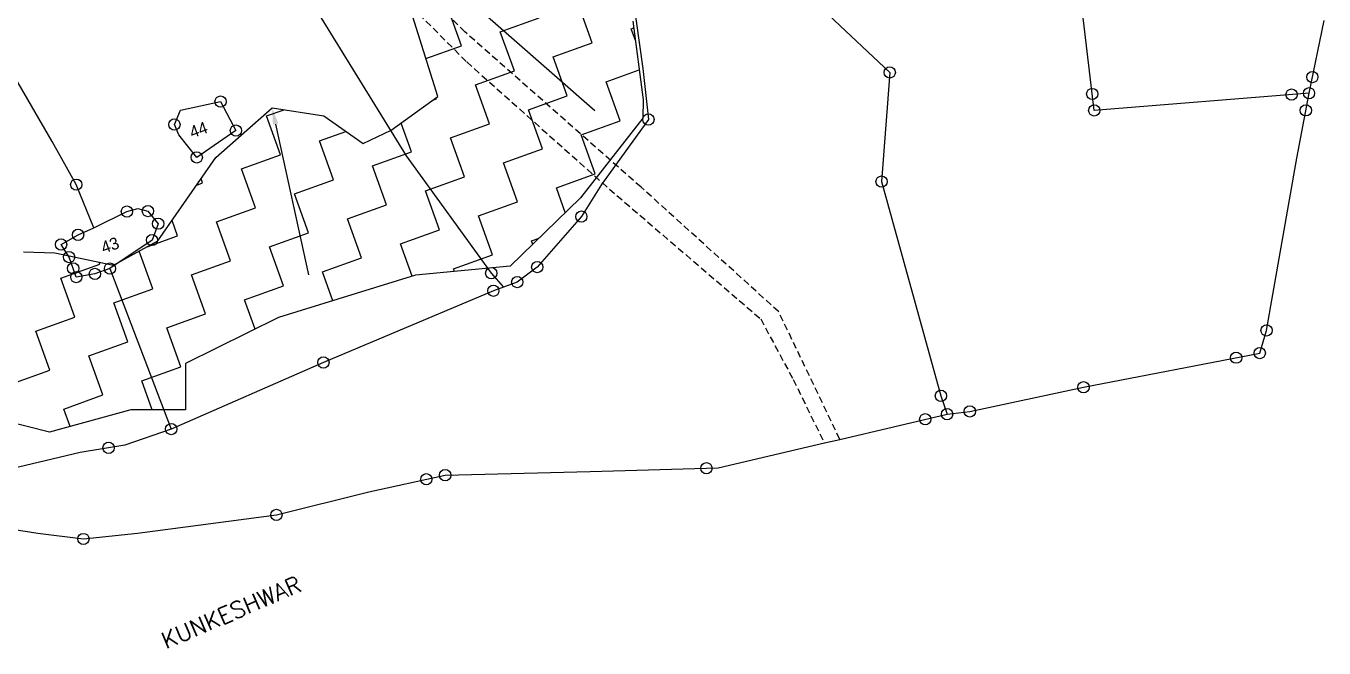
# Model space of a CAD drawing. Header units: metres. Extents: x 327670 to 329382, y 1807579 to 1809919.
# Drawn here: x 328291 to 329258, y 1807626 to 1808089 of the extents above; entities that cross this region are included whole.
import ezdxf
from ezdxf.enums import TextEntityAlignment as Align

# ---------------------------------------------------------------- set-up
doc = ezdxf.new("R2010")
doc.units = ezdxf.units.M
doc.header["$MEASUREMENT"] = 0
doc.linetypes.add('DASHED', pattern=[0.75, 0.5, -0.25])
for name, color, linetype in [('LINE_CARTTRACK', 2, 'DASHED'), ('POLY_HATCH', 12, 'Continuous'), ('POLY_PARCEL', 6, 'Continuous'), ('SYM_ARROW', 1, 'Continuous'), ('TEXT_MAPOUT', 7, 'Continuous'), ('TEXT_PARCEL', 7, 'Continuous'), ('V_BOUND_LINE', 7, 'Continuous')]:
    doc.layers.add(name, color=color, linetype=linetype)
doc.styles.get("Standard").update_dxf_attribs({"font": 'simplex.shx'})
doc.styles.add('TEXT_MAP', font='', dxfattribs={"height": 1.8})
doc.styles.get('TEXT_MAP').set_extended_font_data('Kruti Dev 050')

msp = doc.modelspace()

# ---------------------------------------------------------------- linework, layer by layer
for centre in [(328934.43, 1808054.32), (329249.05, 1808050.86), (328436.18, 1808032.65), (329085.22, 1808038.3), (329233.61, 1808037.83), (329246.57, 1808038.86), (329086.7, 1808026.11), (329244.2, 1808026.12), (328401.82, 1808015.57), (328447.63, 1808011.03), (328754.73, 1808019.3), (328418.51, 1807991.1), (328928.35, 1807973.09), (328328.79, 1807970.84), (328366.51, 1807950.78), (328382.16, 1807951.15), (328704.82, 1807947.06), (328330.12, 1807933.49), (328389.73, 1807941.79), (328317.45, 1807926.31), (328385.16, 1807929.64), (328323.46, 1807916.91), (328326.47, 1807908.54), (328342.69, 1807904.39), (328353.87, 1807908.41), (328637.74, 1807904.98), (328672.02, 1807909.53), (328328.81, 1807902.03), (328657.1, 1807898.38), (328639.3, 1807891.88), (329214.96, 1807862.4), (328512.79, 1807838.52), (329192.31, 1807842.09), (329209.92, 1807845.5), (329078.66, 1807820.06), (328972.49, 1807813.72), (328977.13, 1807800.06), (328994.04, 1807802.07), (328399.45, 1807788.98), (328960.89, 1807796.25), (328352.87, 1807775.03), (328797.93, 1807759.84), (328589.4, 1807751.59), (328603.44, 1807754.66), (328477.81, 1807725.13), (328334.07, 1807707.19)]:
    msp.add_circle(centre, 4.2)
at = {"layer": 'LINE_CARTTRACK', "ltscale": 10}
for p, q in [((328618.14, 1808084.42), (328480.6, 1808221.64)), ((328530.83, 1808150.91), (328619.51, 1808062.13)), ((328749.24, 1807968.99), (328618.14, 1808084.42)), ((328619.51, 1808062.13), (328725.65, 1807967.57)), ((328725.65, 1807967.57), (328838.34, 1807870.91)), ((328851.64, 1807876.42), (328749.24, 1807968.99)), ((328838.34, 1807870.91), (328862.56, 1807825.82)), ((328897.27, 1807781.33), (328851.64, 1807876.42)), ((328862.56, 1807825.82), (328885.73, 1807778.63))]:
    msp.add_line(p, q, dxfattribs=at)
at = {"layer": 'POLY_HATCH'}
for p, q in [((328597.94, 1808036.32), (328576.57, 1808104.45)), ((328743.24, 1808092.49), (328750.78, 1808033.93)), ((328563.24, 1808011.39), (328597.94, 1808036.32)), ((328750.78, 1808033.93), (328750.47, 1808020.32)), ((328432.73, 1807991.14), (328474.58, 1808027.99)), ((328474.58, 1808027.99), (328513.08, 1808022.1)), ((328513.08, 1808022.1), (328542.33, 1808001.46)), ((328750.47, 1808020.32), (328704.18, 1807961.11)), ((328542.33, 1808001.46), (328563.24, 1808011.39)), ((328389.61, 1807928.91), (328432.73, 1807991.14)), ((328704.18, 1807961.11), (328651.83, 1807910.1)), ((328356.61, 1807910.81), (328389.61, 1807928.91)), ((328289.55, 1807920.97), (328312.77, 1807919.98)), ((328312.77, 1807919.98), (328356.61, 1807910.81)), ((328651.83, 1807910.1), (328581.44, 1807903.48)), ((328581.44, 1807903.48), (328479.44, 1807872.01)), ((328479.44, 1807872.01), (328410.17, 1807837.72)), ((328410.17, 1807837.72), (328410.03, 1807803.4)), ((328369.5, 1807803.37), (328308.93, 1807786.79)), ((328410.03, 1807803.4), (328369.5, 1807803.37)), ((328308.93, 1807786.79), (328274.7, 1807795.25))]:
    msp.add_line(p, q, dxfattribs=at)
at = {"layer": 'POLY_HATCH', "linetype": 'Continuous'}
for p, q in [((328615.48, 1808074.1), (328605.05, 1808103.11)), ((328712.94, 1808076.38), (328702.51, 1808105.39)), ((328644.49, 1808084.53), (328673.5, 1808094.96)), ((328654.92, 1808055.52), (328644.49, 1808084.53)), ((328741.95, 1808086.81), (328743.88, 1808087.5)), ((328745.09, 1808078.08), (328741.95, 1808086.81)), ((328589.06, 1808064.61), (328615.48, 1808074.1)), ((328683.93, 1808065.95), (328712.94, 1808076.38)), ((328694.36, 1808036.94), (328683.93, 1808065.95)), ((328625.91, 1808045.09), (328654.92, 1808055.52)), ((328723.37, 1808047.37), (328747.91, 1808056.19)), ((328636.34, 1808016.08), (328625.91, 1808045.09)), ((328733.8, 1808018.36), (328723.37, 1808047.37)), ((328594.35, 1808033.74), (328596.9, 1808034.66)), ((328596.9, 1808034.66), (328596.64, 1808035.39)), ((328665.35, 1808026.51), (328694.36, 1808036.94)), ((328470.43, 1808021.96), (328483.44, 1808026.63)), ((328675.78, 1807997.5), (328665.35, 1808026.51)), ((328480.85, 1807992.95), (328470.43, 1808021.96)), ((328578.32, 1807995.22), (328570.6, 1808016.68)), ((328607.33, 1808005.65), (328636.34, 1808016.08)), ((328704.79, 1808007.93), (328733.8, 1808018.36)), ((328509.87, 1808003.37), (328529.58, 1808010.46)), ((328617.76, 1807976.64), (328607.33, 1808005.65)), ((328715.22, 1807978.92), (328704.79, 1808007.93)), ((328520.29, 1807974.36), (328509.87, 1808003.37)), ((328549.31, 1807984.79), (328578.32, 1807995.22)), ((328646.77, 1807987.07), (328675.78, 1807997.5)), ((328451.84, 1807982.52), (328480.85, 1807992.95)), ((328657.2, 1807958.06), (328646.77, 1807987.07)), ((328462.27, 1807953.51), (328451.84, 1807982.52)), ((328559.74, 1807955.78), (328549.31, 1807984.79)), ((328588.75, 1807966.21), (328617.76, 1807976.64)), ((328686.21, 1807968.49), (328715.22, 1807978.92)), ((328418.43, 1807970.51), (328422.83, 1807972.09)), ((328422.83, 1807972.09), (328421.7, 1807975.22)), ((328491.28, 1807963.93), (328520.29, 1807974.36)), ((328599.18, 1807937.2), (328588.75, 1807966.21)), ((328692.84, 1807950.05), (328686.21, 1807968.49)), ((328501.71, 1807934.92), (328491.28, 1807963.93)), ((328628.19, 1807947.63), (328657.2, 1807958.06)), ((328433.26, 1807943.08), (328462.27, 1807953.51)), ((328530.72, 1807945.35), (328559.74, 1807955.78)), ((328638.62, 1807918.62), (328628.19, 1807947.63)), ((328404.25, 1807932.65), (328400.13, 1807944.1)), ((328443.69, 1807914.06), (328433.26, 1807943.08)), ((328541.15, 1807916.34), (328530.72, 1807945.35)), ((328570.16, 1807926.77), (328599.18, 1807937.2)), ((328381.53, 1807924.48), (328404.25, 1807932.65)), ((328472.7, 1807924.49), (328501.71, 1807934.92)), ((328667.63, 1807929.05), (328673.41, 1807931.13)), ((328668.57, 1807926.41), (328667.63, 1807929.05)), ((328385.67, 1807893.21), (328375.6, 1807921.22)), ((328483.13, 1807895.48), (328472.7, 1807924.49)), ((328578.83, 1807902.68), (328570.16, 1807926.77)), ((328609.61, 1807908.19), (328638.62, 1807918.62)), ((328317.22, 1807901.36), (328346.23, 1807911.79)), ((328346.23, 1807911.79), (328345.76, 1807913.08)), ((328414.68, 1807903.64), (328443.69, 1807914.06)), ((328512.14, 1807905.91), (328541.15, 1807916.34)), ((328327.65, 1807872.35), (328317.22, 1807901.36)), ((328425.11, 1807874.62), (328414.68, 1807903.64)), ((328519.85, 1807884.48), (328512.14, 1807905.91)), ((328610.32, 1807906.2), (328609.61, 1807908.19)), ((328356.66, 1807882.78), (328385.67, 1807893.21)), ((328454.12, 1807885.05), (328483.13, 1807895.48)), ((328367.09, 1807853.77), (328356.66, 1807882.78)), ((328461.93, 1807863.34), (328454.12, 1807885.05)), ((328298.64, 1807861.92), (328327.65, 1807872.35)), ((328396.1, 1807864.19), (328425.11, 1807874.62)), ((328309.06, 1807832.91), (328298.64, 1807861.92)), ((328406.53, 1807835.18), (328396.1, 1807864.19)), ((328338.08, 1807843.34), (328367.09, 1807853.77)), ((328348.5, 1807814.33), (328338.08, 1807843.34)), ((328280.05, 1807822.48), (328309.06, 1807832.91)), ((328377.52, 1807824.75), (328406.53, 1807835.18)), ((328385.2, 1807803.38), (328377.52, 1807824.75)), ((328319.49, 1807803.9), (328348.5, 1807814.33)), ((328324.15, 1807790.95), (328319.49, 1807803.9))]:
    msp.add_line(p, q, dxfattribs=at)
at = {"layer": 'POLY_PARCEL'}
for p, q in [((328490.06, 1808128.88), (328557.98, 1808018.94)), ((328743.05, 1808111.77), (328750.57, 1808057.2)), ((328889.15, 1808096.88), (328934.43, 1808054.32)), ((329086.7, 1808026.11), (329077.82, 1808099.09)), ((328310.87, 1808003.05), (328262.79, 1808085.58)), ((328750.57, 1808057.2), (328754.73, 1808019.3)), ((328934.43, 1808054.32), (328928.35, 1807973.09)), ((329246.57, 1808038.86), (329086.7, 1808026.11)), ((328401.82, 1808015.57), (328406.43, 1808026.16)), ((328406.43, 1808026.16), (328436.18, 1808032.65)), ((328436.18, 1808032.65), (328447.63, 1808011.03)), ((328405.13, 1808007.83), (328401.82, 1808015.57)), ((328557.98, 1808018.94), (328574.41, 1807992.27)), ((328754.73, 1808019.3), (328719.92, 1807970.88)), ((328418.51, 1807991.1), (328405.13, 1808007.83)), ((328447.63, 1808011.03), (328418.51, 1807991.1)), ((328328.79, 1807970.84), (328310.87, 1808003.05)), ((328574.41, 1807992.27), (328637.74, 1807904.98)), ((328341.9, 1807938.78), (328328.79, 1807970.84)), ((328719.92, 1807970.88), (328704.82, 1807947.06)), ((328928.35, 1807973.09), (328972.49, 1807813.72)), ((328341.9, 1807938.78), (328366.51, 1807950.78)), ((328366.51, 1807950.78), (328374.6, 1807953.16)), ((328374.6, 1807953.16), (328382.16, 1807951.15)), ((328382.16, 1807951.15), (328389.73, 1807941.79)), ((328704.82, 1807947.06), (328672.02, 1807909.53)), ((328330.12, 1807933.49), (328341.9, 1807938.78)), ((328389.73, 1807941.79), (328385.16, 1807929.64)), ((328317.45, 1807926.31), (328330.12, 1807933.49)), ((328385.16, 1807929.64), (328353.87, 1807908.41)), ((328323.46, 1807916.91), (328317.45, 1807926.31)), ((328326.47, 1807908.54), (328323.46, 1807916.91)), ((328328.81, 1807902.03), (328326.47, 1807908.54)), ((328353.87, 1807908.41), (328342.69, 1807904.39)), ((328353.87, 1807908.41), (328399.45, 1807788.98)), ((328672.02, 1807909.53), (328657.1, 1807898.38)), ((328342.69, 1807904.39), (328328.81, 1807902.03)), ((328637.74, 1807904.98), (328646.75, 1807894.56)), ((328639.3, 1807891.88), (328512.79, 1807838.52)), ((328646.75, 1807894.56), (328639.3, 1807891.88)), ((328657.1, 1807898.38), (328646.75, 1807894.56)), ((328512.79, 1807838.52), (328399.45, 1807788.98)), ((328972.49, 1807813.72), (328977.13, 1807800.06)), ((328399.45, 1807788.98), (328364.81, 1807777.06)), ((328364.81, 1807777.06), (328331.6, 1807771.42)), ((328331.6, 1807771.42), (328148.12, 1807728.05))]:
    msp.add_line(p, q, dxfattribs=at)
at = {"layer": 'SYM_ARROW'}
for p, q in [((328602.83, 1808124.23), (328714.8, 1808026.13)), ((328477.21, 1808015.94), (328501.7, 1807903.66))]:
    msp.add_line(p, q, dxfattribs=at)
msp.add_solid([(328475.2, 1808015.5), (328479.22, 1808016.38), (328474.58, 1808027.99)], dxfattribs=at)
at = {"layer": 'V_BOUND_LINE'}
for p, q in [((329246.57, 1808038.86), (329257.75, 1808093.04)), ((329237.6, 1807990.52), (329246.57, 1808038.86)), ((329214.96, 1807862.4), (329237.6, 1807990.52)), ((329209.92, 1807845.5), (329214.96, 1807862.4)), ((329078.66, 1807820.06), (329209.92, 1807845.5)), ((328994.04, 1807802.07), (329078.66, 1807820.06)), ((328977.13, 1807800.06), (328994.04, 1807802.07)), ((328897.27, 1807781.33), (328977.13, 1807800.06)), ((328806.65, 1807760.08), (328885.73, 1807778.63)), ((328885.73, 1807778.63), (328897.27, 1807781.33)), ((328546.59, 1807742.22), (328603.44, 1807754.66)), ((328603.44, 1807754.66), (328711.29, 1807757.49)), ((328711.29, 1807757.49), (328806.65, 1807760.08)), ((328477.81, 1807725.13), (328546.59, 1807742.22)), ((328374.31, 1807711.44), (328477.81, 1807725.13)), ((328230.07, 1807722.36), (328300.15, 1807711.6)), ((328300.15, 1807711.6), (328334.07, 1807707.19)), ((328334.07, 1807707.19), (328374.31, 1807711.44))]:
    msp.add_line(p, q, dxfattribs=at)

# ---------------------------------------------------------------- texts
at = {"layer": 'TEXT_MAPOUT'}
msp.add_text('KUNKESHWAR', height=12.332, rotation=23.14691, dxfattribs=at).set_placement((328395.6, 1807625.22))
at = {"layer": 'TEXT_PARCEL', "style": 'TEXT_MAP'}
for s, p in [('44', (328419.76, 1808011.65)), ('43', (328353.92, 1807925.83))]:
    msp.add_text(s, height=8.879, rotation=19.77318, dxfattribs=at).set_placement(p, align=Align.MIDDLE)

doc.saveas('drawing.dxf')
